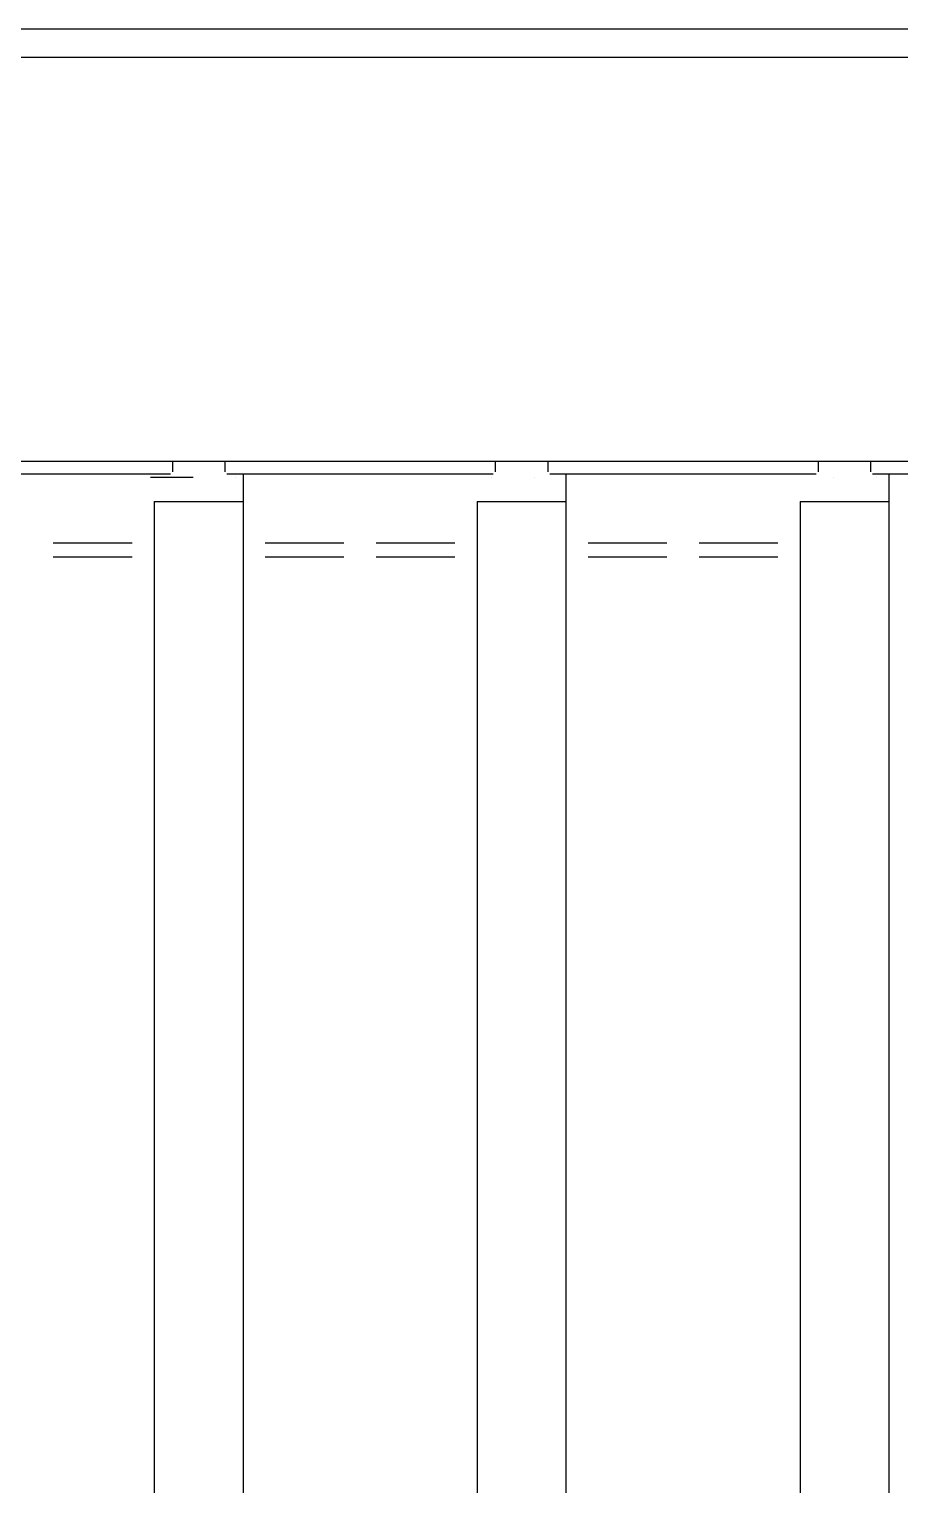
# Model space of a CAD drawing. Extents: x -84241 to 2571207, y -257021 to 1687411.
# Drawn here: x 35110.8 to 35326.6, y -12097.2 to -11736.6 of the extents above; entities that cross this region are included whole.
import ezdxf

# ---------------------------------------------------------------- set-up
doc = ezdxf.new("R2010")
doc.units = 0
doc.header["$LTSCALE"] = 1000
doc.layers.get('0').update_dxf_attribs({"linetype": 'CONTINUOUS'})
doc.layers.add('W-WSUP-EQPM', color=40, linetype='CONTINUOUS')

# ---------------------------------------------------------------- blocks, each defined once
blk = doc.blocks.new('*U359')
at = {"color": 8, "linetype": 'Continuous'}
for p, q in [((1470016.34, 3477072.33), (1468676.34, 3477072.33)), ((1470018.34, 3477065.33), (1468676.34, 3477065.33)), ((1468676.34, 3476965.33), (1469895.34, 3476965.33)), ((1468859.84, 3476965.33), (1468859.84, 3476962.63)), ((1468872.84, 3476965.33), (1468872.84, 3476962.63)), ((1468939.84, 3476965.33), (1468939.84, 3476962.63)), ((1468952.84, 3476965.33), (1468952.84, 3476962.63)), ((1469019.84, 3476965.33), (1469019.84, 3476962.63)), ((1469032.84, 3476965.33), (1469032.84, 3476962.63)), ((1468826.34, 3476962.13), (1468793.34, 3476962.13)), ((1468859.34, 3476962.13), (1468826.34, 3476962.13)), ((1468854.39, 3476961.36), (1468854.39, 3476961.36)), ((1468854.39, 3476961.36), (1468854.39, 3476961.36)), ((1468854.39, 3476961.36), (1468854.39, 3476961.36)), ((1468854.39, 3476961.36), (1468854.39, 3476961.36)), ((1468854.39, 3476961.36), (1468854.39, 3476961.36)), ((1468854.39, 3476961.36), (1468854.39, 3476961.36)), ((1468854.39, 3476961.36), (1468854.39, 3476961.36)), ((1468854.39, 3476961.36), (1468854.39, 3476961.36)), ((1468854.39, 3476961.36), (1468854.39, 3476961.36)), ((1468854.39, 3476961.36), (1468854.39, 3476961.36)), ((1468854.39, 3476961.36), (1468854.39, 3476961.36)), ((1468854.39, 3476961.36), (1468854.39, 3476961.36)), ((1468854.39, 3476961.36), (1468854.39, 3476961.36)), ((1468854.39, 3476961.36), (1468854.39, 3476961.36)), ((1468854.39, 3476961.36), (1468854.39, 3476961.36)), ((1468854.39, 3476961.36), (1468854.39, 3476961.36)), ((1468854.39, 3476961.36), (1468854.39, 3476961.36)), ((1468854.39, 3476961.36), (1468854.39, 3476961.36)), ((1468854.39, 3476961.36), (1468854.39, 3476961.36)), ((1468854.39, 3476961.36), (1468854.39, 3476961.36)), ((1468854.39, 3476961.36), (1468854.39, 3476961.36)), ((1468854.39, 3476961.36), (1468854.39, 3476961.36)), ((1468854.39, 3476961.36), (1468854.39, 3476961.36)), ((1468854.39, 3476961.36), (1468854.39, 3476961.36)), ((1468854.39, 3476961.36), (1468854.39, 3476961.36)), ((1468854.39, 3476961.36), (1468854.39, 3476961.36)), ((1468854.39, 3476961.36), (1468854.39, 3476961.36)), ((1468854.39, 3476961.36), (1468854.39, 3476961.36)), ((1468854.39, 3476961.36), (1468854.39, 3476961.36)), ((1468854.39, 3476961.36), (1468854.39, 3476961.36)), ((1468854.39, 3476961.36), (1468854.39, 3476961.36)), ((1468854.39, 3476961.36), (1468854.39, 3476961.36)), ((1468854.39, 3476961.36), (1468854.39, 3476961.36)), ((1468854.39, 3476961.36), (1468854.39, 3476961.36)), ((1468854.39, 3476961.36), (1468854.39, 3476961.36)), ((1468854.39, 3476961.36), (1468854.39, 3476961.36)), ((1468854.39, 3476961.36), (1468854.39, 3476961.36)), ((1468854.39, 3476961.36), (1468854.39, 3476961.36)), ((1468854.39, 3476961.36), (1468854.39, 3476961.36)), ((1468854.39, 3476961.36), (1468854.39, 3476961.36)), ((1468854.39, 3476961.36), (1468854.39, 3476961.36)), ((1468854.39, 3476961.36), (1468854.39, 3476961.36)), ((1468854.39, 3476961.36), (1468854.39, 3476961.36)), ((1468854.39, 3476961.36), (1468854.39, 3476961.36)), ((1468854.39, 3476961.36), (1468854.39, 3476961.36)), ((1468854.39, 3476961.36), (1468854.39, 3476961.36)), ((1468854.39, 3476961.36), (1468854.39, 3476961.36)), ((1468854.39, 3476961.36), (1468854.39, 3476961.36)), ((1468854.39, 3476961.36), (1468854.39, 3476961.36)), ((1468854.39, 3476961.36), (1468854.39, 3476961.36)), ((1468854.39, 3476961.36), (1468854.39, 3476961.36)), ((1468854.39, 3476961.36), (1468854.39, 3476961.36)), ((1468854.39, 3476961.36), (1468854.39, 3476961.36)), ((1468854.39, 3476961.36), (1468854.39, 3476961.36)), ((1468854.39, 3476961.36), (1468854.39, 3476961.36)), ((1468854.39, 3476961.36), (1468854.39, 3476961.36)), ((1468854.39, 3476961.36), (1468854.39, 3476961.36)), ((1468854.39, 3476961.36), (1468854.39, 3476961.36)), ((1468854.39, 3476961.36), (1468854.39, 3476961.36)), ((1468854.39, 3476961.36), (1468854.39, 3476961.36)), ((1468854.39, 3476961.36), (1468854.39, 3476961.36)), ((1468854.39, 3476961.36), (1468864.97, 3476961.36)), ((1468864.97, 3476961.36), (1468864.97, 3476961.36)), ((1468864.97, 3476961.36), (1468864.97, 3476961.36)), ((1468864.97, 3476961.36), (1468864.97, 3476961.36)), ((1468864.97, 3476961.36), (1468864.97, 3476961.36)), ((1468864.97, 3476961.36), (1468864.97, 3476961.36)), ((1468864.97, 3476961.36), (1468864.97, 3476961.36)), ((1468864.97, 3476961.36), (1468864.97, 3476961.36)), ((1468864.97, 3476961.36), (1468864.97, 3476961.36)), ((1468864.97, 3476961.36), (1468864.97, 3476961.36)), ((1468864.97, 3476961.36), (1468864.97, 3476961.36)), ((1468864.97, 3476961.36), (1468864.97, 3476961.36)), ((1468864.97, 3476961.36), (1468864.97, 3476961.36)), ((1468864.97, 3476961.36), (1468864.97, 3476961.36)), ((1468864.97, 3476961.36), (1468864.97, 3476961.36)), ((1468864.97, 3476961.36), (1468864.97, 3476961.36)), ((1468864.97, 3476961.36), (1468864.97, 3476961.36)), ((1468864.97, 3476961.36), (1468864.97, 3476961.36)), ((1468864.97, 3476961.36), (1468864.97, 3476961.36)), ((1468864.97, 3476961.36), (1468864.97, 3476961.36)), ((1468864.97, 3476961.36), (1468864.97, 3476961.36)), ((1468864.97, 3476961.36), (1468864.97, 3476961.36)), ((1468864.97, 3476961.36), (1468864.97, 3476961.36)), ((1468864.97, 3476961.36), (1468864.97, 3476961.36)), ((1468864.97, 3476961.36), (1468864.97, 3476961.36)), ((1468864.97, 3476961.36), (1468864.97, 3476961.36)), ((1468864.97, 3476961.36), (1468864.97, 3476961.36)), ((1468864.97, 3476961.36), (1468864.97, 3476961.36)), ((1468864.97, 3476961.36), (1468864.97, 3476961.36)), ((1468864.97, 3476961.36), (1468864.97, 3476961.36)), ((1468864.97, 3476961.36), (1468864.97, 3476961.36)), ((1468864.97, 3476961.36), (1468864.97, 3476961.36)), ((1468864.97, 3476961.36), (1468864.97, 3476961.36)), ((1468864.97, 3476961.36), (1468864.97, 3476961.36)), ((1468864.97, 3476961.36), (1468864.97, 3476961.36)), ((1468864.97, 3476961.36), (1468864.97, 3476961.36)), ((1468864.97, 3476961.36), (1468864.97, 3476961.36)), ((1468864.97, 3476961.36), (1468864.97, 3476961.36)), ((1468864.97, 3476961.36), (1468864.97, 3476961.36)), ((1468864.97, 3476961.36), (1468864.97, 3476961.36)), ((1468864.97, 3476961.36), (1468864.97, 3476961.36)), ((1468864.97, 3476961.36), (1468864.97, 3476961.36)), ((1468864.97, 3476961.36), (1468864.97, 3476961.36)), ((1468864.97, 3476961.36), (1468864.97, 3476961.36)), ((1468864.97, 3476961.36), (1468864.97, 3476961.36)), ((1468864.97, 3476961.36), (1468864.97, 3476961.36)), ((1468864.97, 3476961.36), (1468864.97, 3476961.36)), ((1468864.97, 3476961.36), (1468864.97, 3476961.36)), ((1468864.97, 3476961.36), (1468864.97, 3476961.36)), ((1468864.97, 3476961.36), (1468864.97, 3476961.36)), ((1468864.97, 3476961.36), (1468864.97, 3476961.36)), ((1468864.97, 3476961.36), (1468864.97, 3476961.36)), ((1468864.97, 3476961.36), (1468864.97, 3476961.36)), ((1468864.97, 3476961.36), (1468864.97, 3476961.36)), ((1468864.97, 3476961.36), (1468864.97, 3476961.36)), ((1468864.97, 3476961.36), (1468864.97, 3476961.36)), ((1468864.97, 3476961.36), (1468864.97, 3476961.36)), ((1468864.97, 3476961.36), (1468864.97, 3476961.36)), ((1468864.97, 3476961.36), (1468864.97, 3476961.36)), ((1468864.97, 3476961.36), (1468864.97, 3476961.36)), ((1468864.97, 3476961.36), (1468864.97, 3476961.36)), ((1468864.97, 3476961.36), (1468864.97, 3476961.36)), ((1468864.97, 3476961.36), (1468864.97, 3476961.36)), ((1468864.97, 3476961.36), (1468864.97, 3476961.36)), ((1468864.97, 3476961.36), (1468864.97, 3476961.36)), ((1468864.97, 3476961.36), (1468864.97, 3476961.36)), ((1468864.97, 3476961.36), (1468864.97, 3476961.36)), ((1468906.34, 3476962.13), (1468873.34, 3476962.13)), ((1468875.55, 3476961.36), (1468875.55, 3476961.36)), ((1468875.55, 3476961.36), (1468875.55, 3476961.36)), ((1468875.55, 3476961.36), (1468875.55, 3476961.36)), ((1468875.55, 3476961.36), (1468875.55, 3476961.36)), ((1468875.55, 3476961.36), (1468875.55, 3476961.36)), ((1468875.55, 3476961.36), (1468875.55, 3476961.36)), ((1468875.55, 3476961.36), (1468875.55, 3476961.36)), ((1468875.55, 3476961.36), (1468875.55, 3476961.36)), ((1468875.55, 3476961.36), (1468875.55, 3476961.36)), ((1468875.55, 3476961.36), (1468875.55, 3476961.36)), ((1468875.55, 3476961.36), (1468875.55, 3476961.36)), ((1468875.55, 3476961.36), (1468875.55, 3476961.36)), ((1468875.55, 3476961.36), (1468875.55, 3476961.36)), ((1468875.55, 3476961.36), (1468875.55, 3476961.36)), ((1468875.55, 3476961.36), (1468875.55, 3476961.36)), ((1468875.55, 3476961.36), (1468875.55, 3476961.36)), ((1468875.55, 3476961.36), (1468875.55, 3476961.36)), ((1468875.55, 3476961.36), (1468875.55, 3476961.36)), ((1468875.55, 3476961.36), (1468875.55, 3476961.36)), ((1468875.55, 3476961.36), (1468875.55, 3476961.36)), ((1468875.55, 3476961.36), (1468875.55, 3476961.36)), ((1468875.55, 3476961.36), (1468875.55, 3476961.36)), ((1468875.55, 3476961.36), (1468875.55, 3476961.36)), ((1468875.55, 3476961.36), (1468875.55, 3476961.36)), ((1468875.55, 3476961.36), (1468875.55, 3476961.36)), ((1468875.55, 3476961.36), (1468875.55, 3476961.36)), ((1468875.55, 3476961.36), (1468875.55, 3476961.36)), ((1468875.55, 3476961.36), (1468875.55, 3476961.36)), ((1468875.55, 3476961.36), (1468875.55, 3476961.36)), ((1468875.55, 3476961.36), (1468875.55, 3476961.36)), ((1468875.55, 3476961.36), (1468875.55, 3476961.36)), ((1468875.55, 3476961.36), (1468875.55, 3476961.36)), ((1468875.55, 3476961.36), (1468875.55, 3476961.36)), ((1468875.55, 3476961.36), (1468875.55, 3476961.36)), ((1468875.55, 3476961.36), (1468875.55, 3476961.36)), ((1468875.55, 3476961.36), (1468875.55, 3476961.36)), ((1468875.55, 3476961.36), (1468875.55, 3476961.36)), ((1468875.55, 3476961.36), (1468875.55, 3476961.36)), ((1468875.55, 3476961.36), (1468875.55, 3476961.36)), ((1468875.55, 3476961.36), (1468875.55, 3476961.36)), ((1468875.55, 3476961.36), (1468875.55, 3476961.36)), ((1468875.55, 3476961.36), (1468875.55, 3476961.36)), ((1468875.55, 3476961.36), (1468875.55, 3476961.36)), ((1468875.55, 3476961.36), (1468875.55, 3476961.36)), ((1468875.55, 3476961.36), (1468875.55, 3476961.36)), ((1468875.55, 3476961.36), (1468875.55, 3476961.36)), ((1468875.55, 3476961.36), (1468875.55, 3476961.36)), ((1468875.55, 3476961.36), (1468875.55, 3476961.36)), ((1468875.55, 3476961.36), (1468875.55, 3476961.36)), ((1468875.55, 3476961.36), (1468875.55, 3476961.36)), ((1468875.55, 3476961.36), (1468875.55, 3476961.36)), ((1468875.55, 3476961.36), (1468875.55, 3476961.36)), ((1468875.55, 3476961.36), (1468875.55, 3476961.36)), ((1468875.55, 3476961.36), (1468875.55, 3476961.36)), ((1468875.55, 3476961.36), (1468875.55, 3476961.36)), ((1468875.55, 3476961.36), (1468875.55, 3476961.36)), ((1468875.55, 3476961.36), (1468875.55, 3476961.36)), ((1468875.55, 3476961.36), (1468875.55, 3476961.36)), ((1468875.55, 3476961.36), (1468875.55, 3476961.36)), ((1468875.55, 3476961.36), (1468875.55, 3476961.36)), ((1468875.55, 3476961.36), (1468875.55, 3476961.36)), ((1468875.55, 3476961.36), (1468875.55, 3476961.36)), ((1468875.55, 3476961.36), (1468875.55, 3476961.36)), ((1468875.55, 3476961.36), (1468875.55, 3476961.36)), ((1468875.55, 3476961.36), (1468875.55, 3476961.36)), ((1468875.55, 3476961.36), (1468875.55, 3476961.36)), ((1468875.55, 3476961.36), (1468875.55, 3476961.36)), ((1468875.55, 3476961.36), (1468875.55, 3476961.36)), ((1468875.55, 3476961.36), (1468875.55, 3476961.36)), ((1468875.55, 3476961.36), (1468875.55, 3476961.36)), ((1468875.55, 3476961.36), (1468875.55, 3476961.36)), ((1468875.55, 3476961.36), (1468875.55, 3476961.36)), ((1468875.55, 3476961.36), (1468875.55, 3476961.36)), ((1468875.55, 3476961.36), (1468875.55, 3476961.36)), ((1468875.55, 3476961.36), (1468875.55, 3476961.36)), ((1468875.55, 3476961.36), (1468875.55, 3476961.36)), ((1468875.55, 3476961.36), (1468875.55, 3476961.36)), ((1468875.55, 3476961.36), (1468875.55, 3476961.36)), ((1468875.55, 3476961.36), (1468875.55, 3476961.36)), ((1468875.55, 3476961.36), (1468875.55, 3476961.36)), ((1468875.55, 3476961.36), (1468875.55, 3476961.36)), ((1468875.55, 3476961.36), (1468875.55, 3476961.36)), ((1468875.55, 3476961.36), (1468875.55, 3476961.36)), ((1468875.55, 3476961.36), (1468875.55, 3476961.36)), ((1468875.55, 3476961.36), (1468875.55, 3476961.36)), ((1468875.55, 3476961.36), (1468875.55, 3476961.36)), ((1468875.55, 3476961.36), (1468875.55, 3476961.36)), ((1468875.55, 3476961.36), (1468875.55, 3476961.36)), ((1468875.55, 3476961.36), (1468875.55, 3476961.36)), ((1468875.55, 3476961.36), (1468875.55, 3476961.36)), ((1468875.55, 3476961.36), (1468875.55, 3476961.36)), ((1468875.55, 3476961.36), (1468875.55, 3476961.36)), ((1468875.55, 3476961.36), (1468875.55, 3476961.36)), ((1468875.55, 3476961.36), (1468875.55, 3476961.36)), ((1468875.55, 3476961.36), (1468875.55, 3476961.36)), ((1468875.55, 3476961.36), (1468875.55, 3476961.36)), ((1468875.55, 3476961.36), (1468875.55, 3476961.36)), ((1468875.55, 3476961.36), (1468875.55, 3476961.36)), ((1468875.55, 3476961.36), (1468875.55, 3476961.36)), ((1468875.55, 3476961.36), (1468875.55, 3476961.36)), ((1468875.55, 3476961.36), (1468875.55, 3476961.36)), ((1468875.55, 3476961.36), (1468875.55, 3476961.36)), ((1468875.55, 3476961.36), (1468875.55, 3476961.36)), ((1468875.55, 3476961.36), (1468875.55, 3476961.36)), ((1468875.55, 3476961.36), (1468875.55, 3476961.36)), ((1468875.55, 3476961.36), (1468875.55, 3476961.36)), ((1468875.55, 3476961.36), (1468875.55, 3476961.36)), ((1468875.55, 3476961.36), (1468875.55, 3476961.36)), ((1468875.55, 3476961.36), (1468875.55, 3476961.36)), ((1468875.55, 3476961.36), (1468875.55, 3476961.36)), ((1468875.55, 3476961.36), (1468875.55, 3476961.36)), ((1468875.55, 3476961.36), (1468875.55, 3476961.36)), ((1468875.55, 3476961.36), (1468875.55, 3476961.36)), ((1468875.55, 3476961.36), (1468875.55, 3476961.36)), ((1468875.55, 3476961.36), (1468875.55, 3476961.36)), ((1468875.55, 3476961.36), (1468875.55, 3476961.36)), ((1468875.55, 3476961.36), (1468875.55, 3476961.36)), ((1468875.55, 3476961.36), (1468875.55, 3476961.36)), ((1468875.55, 3476961.36), (1468875.55, 3476961.36)), ((1468875.55, 3476961.36), (1468875.55, 3476961.36)), ((1468875.55, 3476961.36), (1468875.55, 3476961.36)), ((1468875.55, 3476961.36), (1468875.55, 3476961.36)), ((1468875.55, 3476961.36), (1468875.55, 3476961.36)), ((1468875.55, 3476961.36), (1468875.55, 3476961.36)), ((1468875.55, 3476961.36), (1468875.55, 3476961.36)), ((1468875.55, 3476961.36), (1468875.55, 3476961.36)), ((1468875.55, 3476961.36), (1468875.55, 3476961.36)), ((1468875.55, 3476961.36), (1468875.55, 3476961.36)), ((1468877.34, 3476962.13), (1468877.34, 3475194.49)), ((1468939.34, 3476962.13), (1468906.34, 3476962.13)), ((1468939, 3476961.36), (1468939, 3476961.36)), ((1468939, 3476961.36), (1468939, 3476961.36)), ((1468939, 3476961.36), (1468939, 3476961.36)), ((1468939, 3476961.36), (1468939, 3476961.36)), ((1468939, 3476961.36), (1468939, 3476961.36)), ((1468939, 3476961.36), (1468939, 3476961.36)), ((1468939, 3476961.36), (1468939, 3476961.36)), ((1468939, 3476961.36), (1468939, 3476961.36)), ((1468939, 3476961.36), (1468939, 3476961.36)), ((1468939, 3476961.36), (1468939, 3476961.36)), ((1468939, 3476961.36), (1468939, 3476961.36)), ((1468939, 3476961.36), (1468939, 3476961.36)), ((1468939, 3476961.36), (1468939, 3476961.36)), ((1468939, 3476961.36), (1468939, 3476961.36)), ((1468939, 3476961.36), (1468939, 3476961.36)), ((1468939, 3476961.36), (1468939, 3476961.36)), ((1468939, 3476961.36), (1468939, 3476961.36)), ((1468939, 3476961.36), (1468939, 3476961.36)), ((1468939, 3476961.36), (1468939, 3476961.36)), ((1468939, 3476961.36), (1468939, 3476961.36)), ((1468939, 3476961.36), (1468939, 3476961.36)), ((1468939, 3476961.36), (1468939, 3476961.36)), ((1468939, 3476961.36), (1468939, 3476961.36)), ((1468939, 3476961.36), (1468939, 3476961.36)), ((1468939, 3476961.36), (1468939, 3476961.36)), ((1468939, 3476961.36), (1468939, 3476961.36)), ((1468939, 3476961.36), (1468939, 3476961.36)), ((1468939, 3476961.36), (1468939, 3476961.36)), ((1468939, 3476961.36), (1468939, 3476961.36)), ((1468939, 3476961.36), (1468939, 3476961.36)), ((1468939, 3476961.36), (1468939, 3476961.36)), ((1468939, 3476961.36), (1468939, 3476961.36)), ((1468939, 3476961.36), (1468939, 3476961.36)), ((1468939, 3476961.36), (1468939, 3476961.36)), ((1468939, 3476961.36), (1468939, 3476961.36)), ((1468939, 3476961.36), (1468939, 3476961.36)), ((1468939, 3476961.36), (1468939, 3476961.36)), ((1468939, 3476961.36), (1468939, 3476961.36)), ((1468939, 3476961.36), (1468939, 3476961.36)), ((1468939, 3476961.36), (1468939, 3476961.36)), ((1468939, 3476961.36), (1468939, 3476961.36)), ((1468939, 3476961.36), (1468939, 3476961.36)), ((1468939, 3476961.36), (1468939, 3476961.36)), ((1468939, 3476961.36), (1468939, 3476961.36)), ((1468939, 3476961.36), (1468939, 3476961.36)), ((1468939, 3476961.36), (1468939, 3476961.36)), ((1468939, 3476961.36), (1468939, 3476961.36)), ((1468939, 3476961.36), (1468939, 3476961.36)), ((1468939, 3476961.36), (1468939, 3476961.36)), ((1468939, 3476961.36), (1468939, 3476961.36)), ((1468939, 3476961.36), (1468939, 3476961.36)), ((1468939, 3476961.36), (1468939, 3476961.36)), ((1468939, 3476961.36), (1468939, 3476961.36)), ((1468939, 3476961.36), (1468939, 3476961.36)), ((1468939, 3476961.36), (1468939, 3476961.36)), ((1468939, 3476961.36), (1468939, 3476961.36)), ((1468939, 3476961.36), (1468939, 3476961.36)), ((1468939, 3476961.36), (1468939, 3476961.36)), ((1468939, 3476961.36), (1468939, 3476961.36)), ((1468939, 3476961.36), (1468939, 3476961.36)), ((1468939, 3476961.36), (1468939, 3476961.36)), ((1468939, 3476961.36), (1468939, 3476961.36)), ((1468939, 3476961.36), (1468939, 3476961.36)), ((1468939, 3476961.36), (1468939, 3476961.36)), ((1468939, 3476961.36), (1468939, 3476961.36)), ((1468939, 3476961.36), (1468939, 3476961.36)), ((1468939, 3476961.36), (1468939, 3476961.36)), ((1468939, 3476961.36), (1468939, 3476961.36)), ((1468939, 3476961.36), (1468939, 3476961.36)), ((1468939, 3476961.36), (1468939, 3476961.36)), ((1468939, 3476961.36), (1468939, 3476961.36)), ((1468939, 3476961.36), (1468939, 3476961.36)), ((1468939, 3476961.36), (1468939, 3476961.36)), ((1468939, 3476961.36), (1468939, 3476961.36)), ((1468939, 3476961.36), (1468939, 3476961.36)), ((1468939, 3476961.36), (1468939, 3476961.36)), ((1468939, 3476961.36), (1468939, 3476961.36)), ((1468939, 3476961.36), (1468939, 3476961.36)), ((1468939, 3476961.36), (1468939, 3476961.36)), ((1468939, 3476961.36), (1468939, 3476961.36)), ((1468939, 3476961.36), (1468939, 3476961.36)), ((1468939, 3476961.36), (1468939, 3476961.36)), ((1468939, 3476961.36), (1468939, 3476961.36)), ((1468939, 3476961.36), (1468939, 3476961.36)), ((1468939, 3476961.36), (1468939, 3476961.36)), ((1468939, 3476961.36), (1468939, 3476961.36)), ((1468939, 3476961.36), (1468939, 3476961.36)), ((1468939, 3476961.36), (1468939, 3476961.36)), ((1468939, 3476961.36), (1468939, 3476961.36)), ((1468939, 3476961.36), (1468939, 3476961.36)), ((1468939, 3476961.36), (1468939, 3476961.36)), ((1468939, 3476961.36), (1468939, 3476961.36)), ((1468939, 3476961.36), (1468939, 3476961.36)), ((1468939, 3476961.36), (1468939, 3476961.36)), ((1468939, 3476961.36), (1468939, 3476961.36)), ((1468939, 3476961.36), (1468939, 3476961.36)), ((1468939, 3476961.36), (1468939, 3476961.36)), ((1468939, 3476961.36), (1468939, 3476961.36)), ((1468939, 3476961.36), (1468939, 3476961.36)), ((1468939, 3476961.36), (1468939, 3476961.36)), ((1468939, 3476961.36), (1468939, 3476961.36)), ((1468939, 3476961.36), (1468939, 3476961.36)), ((1468939, 3476961.36), (1468939, 3476961.36)), ((1468939, 3476961.36), (1468939, 3476961.36)), ((1468939, 3476961.36), (1468939, 3476961.36)), ((1468939, 3476961.36), (1468939, 3476961.36)), ((1468939, 3476961.36), (1468939, 3476961.36)), ((1468939, 3476961.36), (1468939, 3476961.36)), ((1468939, 3476961.36), (1468939, 3476961.36)), ((1468939, 3476961.36), (1468939, 3476961.36)), ((1468939, 3476961.36), (1468939, 3476961.36)), ((1468939, 3476961.36), (1468939, 3476961.36)), ((1468939, 3476961.36), (1468939, 3476961.36)), ((1468939, 3476961.36), (1468939, 3476961.36)), ((1468939, 3476961.36), (1468939, 3476961.36)), ((1468939, 3476961.36), (1468939, 3476961.36)), ((1468939, 3476961.36), (1468939, 3476961.36)), ((1468939, 3476961.36), (1468939, 3476961.36)), ((1468939, 3476961.36), (1468939, 3476961.36)), ((1468939, 3476961.36), (1468939, 3476961.36)), ((1468939, 3476961.36), (1468939, 3476961.36)), ((1468939, 3476961.36), (1468939, 3476961.36)), ((1468939, 3476961.36), (1468939, 3476961.36)), ((1468939, 3476961.36), (1468939, 3476961.36)), ((1468939, 3476961.36), (1468939, 3476961.36)), ((1468939, 3476961.36), (1468939, 3476961.36)), ((1468939, 3476961.36), (1468939, 3476961.36)), ((1468939, 3476961.36), (1468939, 3476961.36)), ((1468949.58, 3476961.36), (1468949.58, 3476961.36)), ((1468949.58, 3476961.36), (1468949.58, 3476961.36)), ((1468949.58, 3476961.36), (1468949.58, 3476961.36)), ((1468949.58, 3476961.36), (1468949.58, 3476961.36)), ((1468949.58, 3476961.36), (1468949.58, 3476961.36)), ((1468949.58, 3476961.36), (1468949.58, 3476961.36)), ((1468949.58, 3476961.36), (1468949.58, 3476961.36)), ((1468949.58, 3476961.36), (1468949.58, 3476961.36)), ((1468949.58, 3476961.36), (1468949.58, 3476961.36)), ((1468949.58, 3476961.36), (1468949.58, 3476961.36)), ((1468949.58, 3476961.36), (1468949.58, 3476961.36)), ((1468949.58, 3476961.36), (1468949.58, 3476961.36)), ((1468949.58, 3476961.36), (1468949.58, 3476961.36)), ((1468949.58, 3476961.36), (1468949.58, 3476961.36)), ((1468949.58, 3476961.36), (1468949.58, 3476961.36)), ((1468949.58, 3476961.36), (1468949.58, 3476961.36)), ((1468949.58, 3476961.36), (1468949.58, 3476961.36)), ((1468949.58, 3476961.36), (1468949.58, 3476961.36)), ((1468949.58, 3476961.36), (1468949.58, 3476961.36)), ((1468949.58, 3476961.36), (1468949.58, 3476961.36)), ((1468949.58, 3476961.36), (1468949.58, 3476961.36)), ((1468949.58, 3476961.36), (1468949.58, 3476961.36)), ((1468949.58, 3476961.36), (1468949.58, 3476961.36)), ((1468949.58, 3476961.36), (1468949.58, 3476961.36)), ((1468949.58, 3476961.36), (1468949.58, 3476961.36)), ((1468949.58, 3476961.36), (1468949.58, 3476961.36)), ((1468949.58, 3476961.36), (1468949.58, 3476961.36)), ((1468949.58, 3476961.36), (1468949.58, 3476961.36)), ((1468949.58, 3476961.36), (1468949.58, 3476961.36)), ((1468949.58, 3476961.36), (1468949.58, 3476961.36)), ((1468949.58, 3476961.36), (1468949.58, 3476961.36)), ((1468949.58, 3476961.36), (1468949.58, 3476961.36)), ((1468949.58, 3476961.36), (1468949.58, 3476961.36)), ((1468949.58, 3476961.36), (1468949.58, 3476961.36)), ((1468949.58, 3476961.36), (1468949.58, 3476961.36)), ((1468949.58, 3476961.36), (1468949.58, 3476961.36)), ((1468949.58, 3476961.36), (1468949.58, 3476961.36)), ((1468949.58, 3476961.36), (1468949.58, 3476961.36)), ((1468949.58, 3476961.36), (1468949.58, 3476961.36)), ((1468949.58, 3476961.36), (1468949.58, 3476961.36)), ((1468949.58, 3476961.36), (1468949.58, 3476961.36)), ((1468949.58, 3476961.36), (1468949.58, 3476961.36)), ((1468949.58, 3476961.36), (1468949.58, 3476961.36)), ((1468949.58, 3476961.36), (1468949.58, 3476961.36)), ((1468949.58, 3476961.36), (1468949.58, 3476961.36)), ((1468949.58, 3476961.36), (1468949.58, 3476961.36)), ((1468949.58, 3476961.36), (1468949.58, 3476961.36)), ((1468949.58, 3476961.36), (1468949.58, 3476961.36)), ((1468949.58, 3476961.36), (1468949.58, 3476961.36)), ((1468949.58, 3476961.36), (1468949.58, 3476961.36)), ((1468949.58, 3476961.36), (1468949.58, 3476961.36)), ((1468949.58, 3476961.36), (1468949.58, 3476961.36)), ((1468949.58, 3476961.36), (1468949.58, 3476961.36)), ((1468949.58, 3476961.36), (1468949.58, 3476961.36)), ((1468949.58, 3476961.36), (1468949.58, 3476961.36)), ((1468949.58, 3476961.36), (1468949.58, 3476961.36)), ((1468949.58, 3476961.36), (1468949.58, 3476961.36)), ((1468949.58, 3476961.36), (1468949.58, 3476961.36)), ((1468949.58, 3476961.36), (1468949.58, 3476961.36)), ((1468949.58, 3476961.36), (1468949.58, 3476961.36)), ((1468949.58, 3476961.36), (1468949.58, 3476961.36)), ((1468949.58, 3476961.36), (1468949.58, 3476961.36)), ((1468949.58, 3476961.36), (1468949.58, 3476961.36)), ((1468949.58, 3476961.36), (1468949.58, 3476961.36)), ((1468949.58, 3476961.36), (1468949.58, 3476961.36)), ((1468949.58, 3476961.36), (1468949.58, 3476961.36)), ((1468949.58, 3476961.36), (1468949.58, 3476961.36)), ((1468949.58, 3476961.36), (1468949.58, 3476961.36)), ((1468949.58, 3476961.36), (1468949.58, 3476961.36)), ((1468949.58, 3476961.36), (1468949.58, 3476961.36)), ((1468949.58, 3476961.36), (1468949.58, 3476961.36)), ((1468949.58, 3476961.36), (1468949.58, 3476961.36)), ((1468949.58, 3476961.36), (1468949.58, 3476961.36)), ((1468949.58, 3476961.36), (1468949.58, 3476961.36)), ((1468949.58, 3476961.36), (1468949.58, 3476961.36)), ((1468949.58, 3476961.36), (1468949.58, 3476961.36)), ((1468949.58, 3476961.36), (1468949.58, 3476961.36)), ((1468949.58, 3476961.36), (1468949.58, 3476961.36)), ((1468949.58, 3476961.36), (1468949.58, 3476961.36)), ((1468949.58, 3476961.36), (1468949.58, 3476961.36)), ((1468949.58, 3476961.36), (1468949.58, 3476961.36)), ((1468949.58, 3476961.36), (1468949.58, 3476961.36)), ((1468949.58, 3476961.36), (1468949.58, 3476961.36)), ((1468949.58, 3476961.36), (1468949.58, 3476961.36)), ((1468949.58, 3476961.36), (1468949.58, 3476961.36)), ((1468949.58, 3476961.36), (1468949.58, 3476961.36)), ((1468949.58, 3476961.36), (1468949.58, 3476961.36)), ((1468949.58, 3476961.36), (1468949.58, 3476961.36)), ((1468949.58, 3476961.36), (1468949.58, 3476961.36)), ((1468949.58, 3476961.36), (1468949.58, 3476961.36)), ((1468949.58, 3476961.36), (1468949.58, 3476961.36)), ((1468949.58, 3476961.36), (1468949.58, 3476961.36)), ((1468949.58, 3476961.36), (1468949.58, 3476961.36)), ((1468949.58, 3476961.36), (1468949.58, 3476961.36)), ((1468949.58, 3476961.36), (1468949.58, 3476961.36)), ((1468949.58, 3476961.36), (1468949.58, 3476961.36)), ((1468949.58, 3476961.36), (1468949.58, 3476961.36)), ((1468949.58, 3476961.36), (1468949.58, 3476961.36)), ((1468949.58, 3476961.36), (1468949.58, 3476961.36)), ((1468949.58, 3476961.36), (1468949.58, 3476961.36)), ((1468949.58, 3476961.36), (1468949.58, 3476961.36)), ((1468949.58, 3476961.36), (1468949.58, 3476961.36)), ((1468949.58, 3476961.36), (1468949.58, 3476961.36)), ((1468949.58, 3476961.36), (1468949.58, 3476961.36)), ((1468949.58, 3476961.36), (1468949.58, 3476961.36)), ((1468949.58, 3476961.36), (1468949.58, 3476961.36)), ((1468949.58, 3476961.36), (1468949.58, 3476961.36)), ((1468949.58, 3476961.36), (1468949.58, 3476961.36)), ((1468949.58, 3476961.36), (1468949.58, 3476961.36)), ((1468949.58, 3476961.36), (1468949.58, 3476961.36)), ((1468949.58, 3476961.36), (1468949.58, 3476961.36)), ((1468949.58, 3476961.36), (1468949.58, 3476961.36)), ((1468949.58, 3476961.36), (1468949.58, 3476961.36)), ((1468949.58, 3476961.36), (1468949.58, 3476961.36)), ((1468949.58, 3476961.36), (1468949.58, 3476961.36)), ((1468949.58, 3476961.36), (1468949.58, 3476961.36)), ((1468949.58, 3476961.36), (1468949.58, 3476961.36)), ((1468949.58, 3476961.36), (1468949.58, 3476961.36)), ((1468949.58, 3476961.36), (1468949.58, 3476961.36)), ((1468949.58, 3476961.36), (1468949.58, 3476961.36)), ((1468949.58, 3476961.36), (1468949.58, 3476961.36)), ((1468949.58, 3476961.36), (1468949.58, 3476961.36)), ((1468949.58, 3476961.36), (1468949.58, 3476961.36)), ((1468949.58, 3476961.36), (1468949.58, 3476961.36)), ((1468949.58, 3476961.36), (1468949.58, 3476961.36)), ((1468949.58, 3476961.36), (1468949.58, 3476961.36)), ((1468949.58, 3476961.36), (1468949.58, 3476961.36)), ((1468949.58, 3476961.36), (1468949.58, 3476961.36)), ((1468986.34, 3476962.13), (1468953.34, 3476962.13)), ((1468957.34, 3476962.13), (1468957.34, 3475194.49)), ((1469019.34, 3476962.13), (1468986.34, 3476962.13)), ((1469023.61, 3476961.36), (1469023.61, 3476961.36)), ((1469023.61, 3476961.36), (1469023.61, 3476961.36)), ((1469023.61, 3476961.36), (1469023.61, 3476961.36)), ((1469023.61, 3476961.36), (1469023.61, 3476961.36)), ((1469023.61, 3476961.36), (1469023.61, 3476961.36)), ((1469023.61, 3476961.36), (1469023.61, 3476961.36)), ((1469023.61, 3476961.36), (1469023.61, 3476961.36)), ((1469023.61, 3476961.36), (1469023.61, 3476961.36)), ((1469023.61, 3476961.36), (1469023.61, 3476961.36)), ((1469023.61, 3476961.36), (1469023.61, 3476961.36)), ((1469023.61, 3476961.36), (1469023.61, 3476961.36)), ((1469023.61, 3476961.36), (1469023.61, 3476961.36)), ((1469023.61, 3476961.36), (1469023.61, 3476961.36)), ((1469023.61, 3476961.36), (1469023.61, 3476961.36)), ((1469023.61, 3476961.36), (1469023.61, 3476961.36)), ((1469023.61, 3476961.36), (1469023.61, 3476961.36)), ((1469023.61, 3476961.36), (1469023.61, 3476961.36)), ((1469023.61, 3476961.36), (1469023.61, 3476961.36)), ((1469023.61, 3476961.36), (1469023.61, 3476961.36)), ((1469023.61, 3476961.36), (1469023.61, 3476961.36)), ((1469023.61, 3476961.36), (1469023.61, 3476961.36)), ((1469023.61, 3476961.36), (1469023.61, 3476961.36)), ((1469023.61, 3476961.36), (1469023.61, 3476961.36)), ((1469023.61, 3476961.36), (1469023.61, 3476961.36)), ((1469023.61, 3476961.36), (1469023.61, 3476961.36)), ((1469023.61, 3476961.36), (1469023.61, 3476961.36)), ((1469023.61, 3476961.36), (1469023.61, 3476961.36)), ((1469023.61, 3476961.36), (1469023.61, 3476961.36)), ((1469023.61, 3476961.36), (1469023.61, 3476961.36)), ((1469023.61, 3476961.36), (1469023.61, 3476961.36)), ((1469023.61, 3476961.36), (1469023.61, 3476961.36)), ((1469023.61, 3476961.36), (1469023.61, 3476961.36)), ((1469023.61, 3476961.36), (1469023.61, 3476961.36)), ((1469023.61, 3476961.36), (1469023.61, 3476961.36)), ((1469023.61, 3476961.36), (1469023.61, 3476961.36)), ((1469023.61, 3476961.36), (1469023.61, 3476961.36)), ((1469023.61, 3476961.36), (1469023.61, 3476961.36)), ((1469023.61, 3476961.36), (1469023.61, 3476961.36)), ((1469023.61, 3476961.36), (1469023.61, 3476961.36)), ((1469023.61, 3476961.36), (1469023.61, 3476961.36)), ((1469023.61, 3476961.36), (1469023.61, 3476961.36)), ((1469023.61, 3476961.36), (1469023.61, 3476961.36)), ((1469023.61, 3476961.36), (1469023.61, 3476961.36)), ((1469023.61, 3476961.36), (1469023.61, 3476961.36)), ((1469023.61, 3476961.36), (1469023.61, 3476961.36)), ((1469023.61, 3476961.36), (1469023.61, 3476961.36)), ((1469023.61, 3476961.36), (1469023.61, 3476961.36)), ((1469023.61, 3476961.36), (1469023.61, 3476961.36)), ((1469023.61, 3476961.36), (1469023.61, 3476961.36)), ((1469023.61, 3476961.36), (1469023.61, 3476961.36)), ((1469023.61, 3476961.36), (1469023.61, 3476961.36)), ((1469023.61, 3476961.36), (1469023.61, 3476961.36)), ((1469023.61, 3476961.36), (1469023.61, 3476961.36)), ((1469023.61, 3476961.36), (1469023.61, 3476961.36)), ((1469023.61, 3476961.36), (1469023.61, 3476961.36)), ((1469023.61, 3476961.36), (1469023.61, 3476961.36)), ((1469023.61, 3476961.36), (1469023.61, 3476961.36)), ((1469023.61, 3476961.36), (1469023.61, 3476961.36)), ((1469023.61, 3476961.36), (1469023.61, 3476961.36)), ((1469023.61, 3476961.36), (1469023.61, 3476961.36)), ((1469023.61, 3476961.36), (1469023.61, 3476961.36)), ((1469023.61, 3476961.36), (1469023.61, 3476961.36)), ((1469023.61, 3476961.36), (1469023.61, 3476961.36)), ((1469023.61, 3476961.36), (1469023.61, 3476961.36)), ((1469023.61, 3476961.36), (1469023.61, 3476961.36)), ((1469023.61, 3476961.36), (1469023.61, 3476961.36)), ((1469023.61, 3476961.36), (1469023.61, 3476961.36)), ((1469023.61, 3476961.36), (1469023.61, 3476961.36)), ((1469023.61, 3476961.36), (1469023.61, 3476961.36)), ((1469023.61, 3476961.36), (1469023.61, 3476961.36)), ((1469023.61, 3476961.36), (1469023.61, 3476961.36)), ((1469023.61, 3476961.36), (1469023.61, 3476961.36)), ((1469023.61, 3476961.36), (1469023.61, 3476961.36)), ((1469023.61, 3476961.36), (1469023.61, 3476961.36)), ((1469023.61, 3476961.36), (1469023.61, 3476961.36)), ((1469023.61, 3476961.36), (1469023.61, 3476961.36)), ((1469023.61, 3476961.36), (1469023.61, 3476961.36)), ((1469023.61, 3476961.36), (1469023.61, 3476961.36)), ((1469023.61, 3476961.36), (1469023.61, 3476961.36)), ((1469023.61, 3476961.36), (1469023.61, 3476961.36)), ((1469023.61, 3476961.36), (1469023.61, 3476961.36)), ((1469023.61, 3476961.36), (1469023.61, 3476961.36)), ((1469023.61, 3476961.36), (1469023.61, 3476961.36)), ((1469023.61, 3476961.36), (1469023.61, 3476961.36)), ((1469023.61, 3476961.36), (1469023.61, 3476961.36)), ((1469023.61, 3476961.36), (1469023.61, 3476961.36)), ((1469023.61, 3476961.36), (1469023.61, 3476961.36)), ((1469023.61, 3476961.36), (1469023.61, 3476961.36)), ((1469023.61, 3476961.36), (1469023.61, 3476961.36)), ((1469023.61, 3476961.36), (1469023.61, 3476961.36)), ((1469023.61, 3476961.36), (1469023.61, 3476961.36)), ((1469023.61, 3476961.36), (1469023.61, 3476961.36)), ((1469023.61, 3476961.36), (1469023.61, 3476961.36)), ((1469023.61, 3476961.36), (1469023.61, 3476961.36)), ((1469023.61, 3476961.36), (1469023.61, 3476961.36)), ((1469023.61, 3476961.36), (1469023.61, 3476961.36)), ((1469023.61, 3476961.36), (1469023.61, 3476961.36)), ((1469023.61, 3476961.36), (1469023.61, 3476961.36)), ((1469023.61, 3476961.36), (1469023.61, 3476961.36)), ((1469023.61, 3476961.36), (1469023.61, 3476961.36)), ((1469023.61, 3476961.36), (1469023.61, 3476961.36)), ((1469023.61, 3476961.36), (1469023.61, 3476961.36)), ((1469023.61, 3476961.36), (1469023.61, 3476961.36)), ((1469023.61, 3476961.36), (1469023.61, 3476961.36)), ((1469023.61, 3476961.36), (1469023.61, 3476961.36)), ((1469023.61, 3476961.36), (1469023.61, 3476961.36)), ((1469023.61, 3476961.36), (1469023.61, 3476961.36)), ((1469023.61, 3476961.36), (1469023.61, 3476961.36)), ((1469023.61, 3476961.36), (1469023.61, 3476961.36)), ((1469023.61, 3476961.36), (1469023.61, 3476961.36)), ((1469023.61, 3476961.36), (1469023.61, 3476961.36)), ((1469023.61, 3476961.36), (1469023.61, 3476961.36)), ((1469023.61, 3476961.36), (1469023.61, 3476961.36)), ((1469023.61, 3476961.36), (1469023.61, 3476961.36)), ((1469023.61, 3476961.36), (1469023.61, 3476961.36)), ((1469023.61, 3476961.36), (1469023.61, 3476961.36)), ((1469023.61, 3476961.36), (1469023.61, 3476961.36)), ((1469023.61, 3476961.36), (1469023.61, 3476961.36)), ((1469023.61, 3476961.36), (1469023.61, 3476961.36)), ((1469023.61, 3476961.36), (1469023.61, 3476961.36)), ((1469023.61, 3476961.36), (1469023.61, 3476961.36)), ((1469023.61, 3476961.36), (1469023.61, 3476961.36)), ((1469023.61, 3476961.36), (1469023.61, 3476961.36)), ((1469023.61, 3476961.36), (1469023.61, 3476961.36)), ((1469023.61, 3476961.36), (1469023.61, 3476961.36)), ((1469023.61, 3476961.36), (1469023.61, 3476961.36)), ((1469023.61, 3476961.36), (1469023.61, 3476961.36)), ((1469023.61, 3476961.36), (1469023.61, 3476961.36)), ((1469066.34, 3476962.13), (1469033.34, 3476962.13)), ((1469034.19, 3476961.36), (1469034.19, 3476961.36)), ((1469034.19, 3476961.36), (1469034.19, 3476961.36)), ((1469034.19, 3476961.36), (1469034.19, 3476961.36)), ((1469034.19, 3476961.36), (1469034.19, 3476961.36)), ((1469034.19, 3476961.36), (1469034.19, 3476961.36)), ((1469034.19, 3476961.36), (1469034.19, 3476961.36)), ((1469034.19, 3476961.36), (1469034.19, 3476961.36)), ((1469034.19, 3476961.36), (1469034.19, 3476961.36)), ((1469034.19, 3476961.36), (1469034.19, 3476961.36)), ((1469034.19, 3476961.36), (1469034.19, 3476961.36)), ((1469034.19, 3476961.36), (1469034.19, 3476961.36)), ((1469034.19, 3476961.36), (1469034.19, 3476961.36)), ((1469034.19, 3476961.36), (1469034.19, 3476961.36)), ((1469034.19, 3476961.36), (1469034.19, 3476961.36)), ((1469034.19, 3476961.36), (1469034.19, 3476961.36)), ((1469034.19, 3476961.36), (1469034.19, 3476961.36)), ((1469034.19, 3476961.36), (1469034.19, 3476961.36)), ((1469034.19, 3476961.36), (1469034.19, 3476961.36)), ((1469034.19, 3476961.36), (1469034.19, 3476961.36)), ((1469034.19, 3476961.36), (1469034.19, 3476961.36)), ((1469034.19, 3476961.36), (1469034.19, 3476961.36)), ((1469034.19, 3476961.36), (1469034.19, 3476961.36)), ((1469034.19, 3476961.36), (1469034.19, 3476961.36)), ((1469034.19, 3476961.36), (1469034.19, 3476961.36)), ((1469034.19, 3476961.36), (1469034.19, 3476961.36)), ((1469034.19, 3476961.36), (1469034.19, 3476961.36)), ((1469034.19, 3476961.36), (1469034.19, 3476961.36)), ((1469034.19, 3476961.36), (1469034.19, 3476961.36)), ((1469034.19, 3476961.36), (1469034.19, 3476961.36)), ((1469034.19, 3476961.36), (1469034.19, 3476961.36)), ((1469034.19, 3476961.36), (1469034.19, 3476961.36)), ((1469034.19, 3476961.36), (1469034.19, 3476961.36)), ((1469034.19, 3476961.36), (1469034.19, 3476961.36)), ((1469034.19, 3476961.36), (1469034.19, 3476961.36)), ((1469034.19, 3476961.36), (1469034.19, 3476961.36)), ((1469034.19, 3476961.36), (1469034.19, 3476961.36)), ((1469034.19, 3476961.36), (1469034.19, 3476961.36)), ((1469034.19, 3476961.36), (1469034.19, 3476961.36)), ((1469034.19, 3476961.36), (1469034.19, 3476961.36)), ((1469034.19, 3476961.36), (1469034.19, 3476961.36)), ((1469034.19, 3476961.36), (1469034.19, 3476961.36)), ((1469034.19, 3476961.36), (1469034.19, 3476961.36)), ((1469034.19, 3476961.36), (1469034.19, 3476961.36)), ((1469034.19, 3476961.36), (1469034.19, 3476961.36)), ((1469034.19, 3476961.36), (1469034.19, 3476961.36)), ((1469034.19, 3476961.36), (1469034.19, 3476961.36)), ((1469034.19, 3476961.36), (1469034.19, 3476961.36)), ((1469034.19, 3476961.36), (1469034.19, 3476961.36)), ((1469034.19, 3476961.36), (1469034.19, 3476961.36)), ((1469034.19, 3476961.36), (1469034.19, 3476961.36)), ((1469034.19, 3476961.36), (1469034.19, 3476961.36)), ((1469034.19, 3476961.36), (1469034.19, 3476961.36)), ((1469034.19, 3476961.36), (1469034.19, 3476961.36)), ((1469034.19, 3476961.36), (1469034.19, 3476961.36)), ((1469034.19, 3476961.36), (1469034.19, 3476961.36)), ((1469034.19, 3476961.36), (1469034.19, 3476961.36)), ((1469034.19, 3476961.36), (1469034.19, 3476961.36)), ((1469034.19, 3476961.36), (1469034.19, 3476961.36)), ((1469034.19, 3476961.36), (1469034.19, 3476961.36)), ((1469034.19, 3476961.36), (1469034.19, 3476961.36)), ((1469034.19, 3476961.36), (1469034.19, 3476961.36)), ((1469034.19, 3476961.36), (1469034.19, 3476961.36)), ((1469034.19, 3476961.36), (1469034.19, 3476961.36)), ((1469034.19, 3476961.36), (1469034.19, 3476961.36)), ((1469034.19, 3476961.36), (1469034.19, 3476961.36)), ((1469034.19, 3476961.36), (1469034.19, 3476961.36)), ((1469034.19, 3476961.36), (1469034.19, 3476961.36)), ((1469034.19, 3476961.36), (1469034.19, 3476961.36)), ((1469034.19, 3476961.36), (1469034.19, 3476961.36)), ((1469034.19, 3476961.36), (1469034.19, 3476961.36)), ((1469034.19, 3476961.36), (1469034.19, 3476961.36)), ((1469034.19, 3476961.36), (1469034.19, 3476961.36)), ((1469034.19, 3476961.36), (1469034.19, 3476961.36)), ((1469034.19, 3476961.36), (1469034.19, 3476961.36)), ((1469034.19, 3476961.36), (1469034.19, 3476961.36)), ((1469034.19, 3476961.36), (1469034.19, 3476961.36)), ((1469034.19, 3476961.36), (1469034.19, 3476961.36)), ((1469034.19, 3476961.36), (1469034.19, 3476961.36)), ((1469034.19, 3476961.36), (1469034.19, 3476961.36)), ((1469034.19, 3476961.36), (1469034.19, 3476961.36)), ((1469034.19, 3476961.36), (1469034.19, 3476961.36)), ((1469034.19, 3476961.36), (1469034.19, 3476961.36)), ((1469034.19, 3476961.36), (1469034.19, 3476961.36)), ((1469034.19, 3476961.36), (1469034.19, 3476961.36)), ((1469034.19, 3476961.36), (1469034.19, 3476961.36)), ((1469034.19, 3476961.36), (1469034.19, 3476961.36)), ((1469034.19, 3476961.36), (1469034.19, 3476961.36)), ((1469034.19, 3476961.36), (1469034.19, 3476961.36)), ((1469034.19, 3476961.36), (1469034.19, 3476961.36)), ((1469034.19, 3476961.36), (1469034.19, 3476961.36)), ((1469034.19, 3476961.36), (1469034.19, 3476961.36)), ((1469034.19, 3476961.36), (1469034.19, 3476961.36)), ((1469034.19, 3476961.36), (1469034.19, 3476961.36)), ((1469034.19, 3476961.36), (1469034.19, 3476961.36)), ((1469034.19, 3476961.36), (1469034.19, 3476961.36)), ((1469034.19, 3476961.36), (1469034.19, 3476961.36)), ((1469034.19, 3476961.36), (1469034.19, 3476961.36)), ((1469034.19, 3476961.36), (1469034.19, 3476961.36)), ((1469034.19, 3476961.36), (1469034.19, 3476961.36)), ((1469034.19, 3476961.36), (1469034.19, 3476961.36)), ((1469034.19, 3476961.36), (1469034.19, 3476961.36)), ((1469034.19, 3476961.36), (1469034.19, 3476961.36)), ((1469034.19, 3476961.36), (1469034.19, 3476961.36)), ((1469034.19, 3476961.36), (1469034.19, 3476961.36)), ((1469034.19, 3476961.36), (1469034.19, 3476961.36)), ((1469034.19, 3476961.36), (1469034.19, 3476961.36)), ((1469034.19, 3476961.36), (1469034.19, 3476961.36)), ((1469034.19, 3476961.36), (1469034.19, 3476961.36)), ((1469034.19, 3476961.36), (1469034.19, 3476961.36)), ((1469034.19, 3476961.36), (1469034.19, 3476961.36)), ((1469034.19, 3476961.36), (1469034.19, 3476961.36)), ((1469034.19, 3476961.36), (1469034.19, 3476961.36)), ((1469034.19, 3476961.36), (1469034.19, 3476961.36)), ((1469034.19, 3476961.36), (1469034.19, 3476961.36)), ((1469034.19, 3476961.36), (1469034.19, 3476961.36)), ((1469034.19, 3476961.36), (1469034.19, 3476961.36)), ((1469034.19, 3476961.36), (1469034.19, 3476961.36)), ((1469034.19, 3476961.36), (1469034.19, 3476961.36)), ((1469034.19, 3476961.36), (1469034.19, 3476961.36)), ((1469034.19, 3476961.36), (1469034.19, 3476961.36)), ((1469034.19, 3476961.36), (1469034.19, 3476961.36)), ((1469034.19, 3476961.36), (1469034.19, 3476961.36)), ((1469034.19, 3476961.36), (1469034.19, 3476961.36)), ((1469034.19, 3476961.36), (1469034.19, 3476961.36)), ((1469034.19, 3476961.36), (1469034.19, 3476961.36)), ((1469034.19, 3476961.36), (1469034.19, 3476961.36)), ((1469034.19, 3476961.36), (1469034.19, 3476961.36)), ((1469034.19, 3476961.36), (1469034.19, 3476961.36)), ((1469037.34, 3476962.13), (1469037.34, 3475194.49)), ((1468855.34, 3476955.33), (1468877.34, 3476955.33)), ((1468855.34, 3476955.33), (1468855.34, 3475194.49)), ((1468935.34, 3476955.33), (1468957.34, 3476955.33)), ((1468935.34, 3476955.33), (1468935.34, 3475194.49)), ((1469015.34, 3476955.33), (1469037.34, 3476955.33)), ((1469015.34, 3476955.33), (1469015.34, 3475194.49)), ((1468849.84, 3476945), (1468830.34, 3476945)), ((1468902.34, 3476945), (1468882.84, 3476945)), ((1468929.84, 3476945), (1468910.34, 3476945)), ((1468982.34, 3476945), (1468962.84, 3476945)), ((1469009.84, 3476945), (1468990.34, 3476945)), ((1468849.84, 3476941.56), (1468830.34, 3476941.56)), ((1468902.34, 3476941.56), (1468882.84, 3476941.56)), ((1468929.84, 3476941.56), (1468910.34, 3476941.56)), ((1468982.34, 3476941.56), (1468962.84, 3476941.56)), ((1469009.84, 3476941.56), (1468990.34, 3476941.56))]:
    blk.add_line(p, q, dxfattribs=at)

msp = doc.modelspace()

# ---------------------------------------------------------------- block references
at = {"layer": 'W-WSUP-EQPM'}
msp.add_blockref('*U359', (-1433713.5183, -3488808.9416), dxfattribs=at)

doc.saveas('drawing.dxf')
